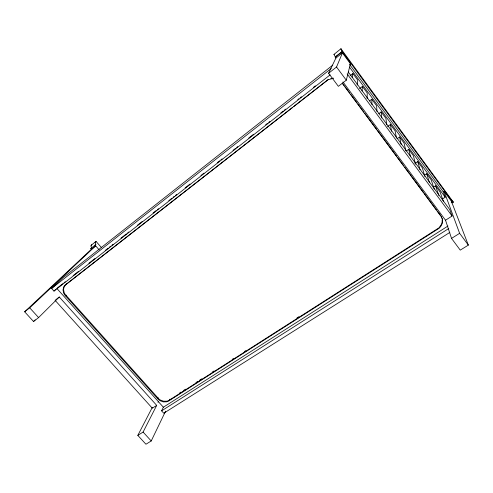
<?xml version="1.0" encoding="UTF-8"?>
<svg xmlns="http://www.w3.org/2000/svg" width="493" height="493" viewBox="0 0 493 493"><rect width="100%" height="100%" fill="white"/><g stroke="black" fill="none" stroke-linecap="round" stroke-linejoin="round"><path stroke-width="0.74" d="M367.125 98.711L367.23 93.011L362.398 86.448L359.557 88.598M335.893 58.082L342.425 52.917L350.406 63.782L346.296 80.199L338.352 86.33L328.609 73.241L335.893 58.082L335.215 57.163L342.234 51.611L340.934 48.764L453.289 202.099M342.321 51.395L335.326 56.948L333.995 54.279M442.135 221.154L442.196 220.032M442.406 220.562L441.765 223.914L439.01 227.803L169.635 399.94A8.535 7.007 26.5 0 1 166.844 401.166L163.584 401.21L160.428 400.063A7.641 6.267 26.5 0 1 157.939 397.925L66.099 295.406A8.017 6.68 38.7 0 1 64.164 292.571L63.517 289.379L64.281 286.39A8.954 7.463 38.7 0 1 66.327 284.141L292.602 107.443M362.084 90.958L362.398 86.448M357.154 85.11L357.776 80.168L352.902 73.549L350.067 75.737M352.181 77.296L352.902 73.549M328.609 73.241L336.54 67.017L342.425 52.917M64.509 286.747L64.916 285.817M442.32 219.44C443.034 222.694 441.568 226.096 439.127 228.259L169.284 400.606A8.523 6.994 26.5 0 1 166.498 401.832L163.245 401.875L160.096 400.729A7.629 6.255 26.5 0 1 157.606 398.597L65.594 295.923A8.005 6.668 38.7 0 1 63.659 293.095L63.012 289.909L63.776 286.926A8.942 7.45 38.7 0 1 65.816 284.677L328.511 79.305M152.337 407.347L137.818 435.374L145.934 444.236L151.222 440.97L165.574 411.199M169.284 400.606L169.999 399.133M449.813 232.431L163.756 413.245L161.587 410.835L163.368 407.212L447.958 226.028M137.818 435.374L143.093 432.065L156.694 405.388L59.289 297.008L55.66 299.818M157.612 398.597L158.111 397.623M65.594 295.923L66.345 295.159M24.65 311.798L29.703 307.829L95.667 245.847L91.378 249.248L24.65 311.798L33.53 321.498L38.602 317.578L59.289 297.008M33.53 321.498L35.163 319.877M65.816 284.677L66.573 283.943M332.763 65.144L63.061 277.658L51.611 288.46L53.977 291.098L55.857 289.292M95.451 241.915A2.225 1.128 49.7 0 0 95.673 243.832A0.783 0.394 49.7 0 1 95.759 244.503L95.069 245.163L99.161 249.865M91.378 249.248L90.78 248.564L91.482 247.911A0.776 0.401 49.6 0 0 91.408 247.227M95.439 241.903L96.024 241.36L101.564 247.739M91.766 244.75L91.168 245.298L96.024 241.36M333.903 54.452L340.934 48.764M90.78 248.564L95.765 244.51M51.611 288.46L331.154 68.589M57.404 287.918L62.857 283.648M64.065 282.699L65.279 281.749M73.149 275.587L78.597 271.316M88.888 263.256L94.946 258.511M105.237 250.444L108.263 248.078M109.477 247.129L110.685 246.18M111.899 245.231L113.107 244.281M120.976 238.113L126.43 233.848M127.638 232.899L128.852 231.95M137.325 225.307L142.169 221.511M153.07 212.976L156.096 210.603M157.304 209.654L158.518 208.705M168.809 200.645L171.835 198.272M173.049 197.323L174.257 196.374M175.471 195.425L176.679 194.476M185.158 187.839L190.002 184.043M200.897 175.502L203.929 173.135M217.247 162.696L219.668 160.798M220.882 159.849L222.09 158.906M232.992 150.365L235.414 148.467M236.622 147.518L237.836 146.569M248.731 138.034L253.575 134.238M265.684 124.754L267.502 123.33M268.71 122.381L269.924 121.432M280.819 112.897L283.241 110.999M284.455 110.05L285.663 109.101M297.772 99.611L298.986 98.668M300.194 97.719L301.408 96.77M313.517 87.279L315.329 85.856M53.977 291.098L330.094 74.899M293.816 106.494L328.393 79.49M350.406 63.782L349.592 64.417L443.225 191.765L445.216 197.212L442.646 198.895M369.54 100.936L371.814 99.235L376.609 105.742L376.972 111.473M378.877 113.593L381.151 111.917L385.908 118.369L386.74 124.834M387.56 126.553L390.413 124.495L395.127 130.892L396.44 138.083M397.315 138.588L399.595 136.968L404.057 143.025L405.844 150.913M406.417 150.932L408.703 149.33L413.337 155.628L415.617 164.231M414.872 163.571L417.737 161.599L422.335 167.842L424.88 176.426M424.374 175.286L426.673 173.733L431.233 179.927L434.241 189.189M433.261 187.328L435.553 185.799L440.076 191.937L443.299 201.169M443.225 191.765L444.051 191.222L451.329 201.132L468.35 245.113L460.246 250.117L451.533 238.402L445.536 220.223L342.992 81.967M451.255 202.426L452.445 201.649L452.217 200.965L453.277 202.112M451.989 202.894L453.283 202.056M157.896 402.214L158.524 401.813M156.694 405.388L152.312 408.198L55.056 300.286M445.536 220.223L452.081 216.026L449.721 209.568L348.249 71.978M179.717 392.921L181.011 392.089M183.606 390.431L185.547 389.193M195.912 382.562L197.853 381.323M199.801 380.078L201.742 378.834M212.107 372.209L214.048 370.964M232.191 359.366L233.485 358.54M244.497 351.497L245.791 350.671M296.965 317.948L298.912 316.703M161.587 410.835L448.803 228.499M451.533 238.402L459.624 233.325L444.051 191.222M328.326 79.712L333.262 78.356M330.803 78.516L333.336 78.128M29.703 307.829L38.602 317.578M143.093 432.065L151.222 440.97M56.8 288.393L163.368 407.212M336.54 67.017L346.296 80.199M459.624 233.325L468.35 245.113M342.339 83.058L344.176 85.529M345.088 86.768L349.679 92.949M350.597 94.188L357.024 102.846M357.943 104.078L363.908 112.121M364.826 113.359L376.757 129.431M377.675 130.67L396.489 156.022M397.407 157.261L403.829 165.919M404.747 167.152L409.338 173.339M410.256 174.577L423.567 192.51M424.485 193.743L436.416 209.821M437.334 211.059L440.545 215.386M342.247 83.274L440.656 215.866A9.829 8.936 -12 0 1 442.196 218.824M347.14 73.895L452.081 216.026M342.234 51.611L452.445 201.649M349.5 67.153L445.216 197.212M435.553 185.799L438.807 195.456M426.673 173.733L429.465 182.718M417.737 161.599L420.03 169.752M408.703 149.33L410.54 156.78M442.092 218.35L442.431 219.915M399.595 136.968L401.129 144.443M390.413 124.495L391.473 131.249M381.151 111.917L381.736 117.938M371.814 99.235L371.938 104.51M91.396 247.227A2.219 1.14 49.6 0 1 91.18 245.311M441.192 216.304A9.842 8.948 -12.1 0 1 441.71 217.302"/></g></svg>
